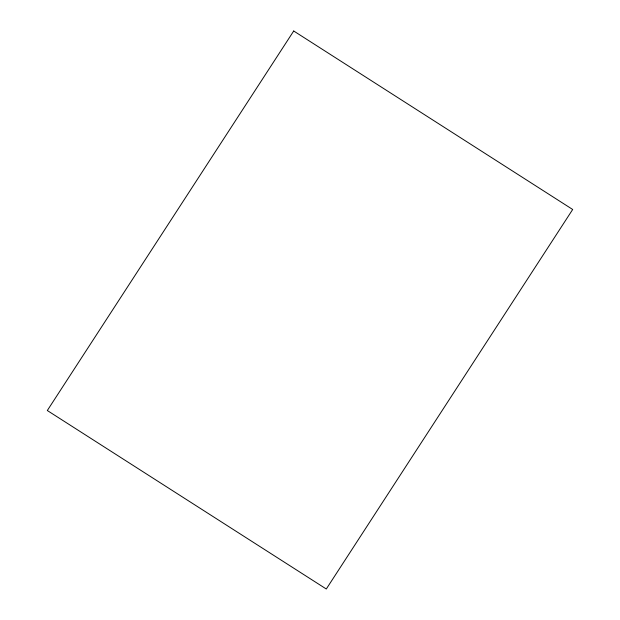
<?xml version="1.0" encoding="UTF-8"?>
<svg xmlns="http://www.w3.org/2000/svg" width="620" height="620" viewBox="0 0 620 620"><rect width="100%" height="100%" fill="white"/><g stroke="black" fill="none" stroke-linecap="round" stroke-linejoin="round"><path stroke-width="0.93" d="M293.71 31L47.314 410.518L326.291 589L572.686 209.483L293.71 31"/></g></svg>
